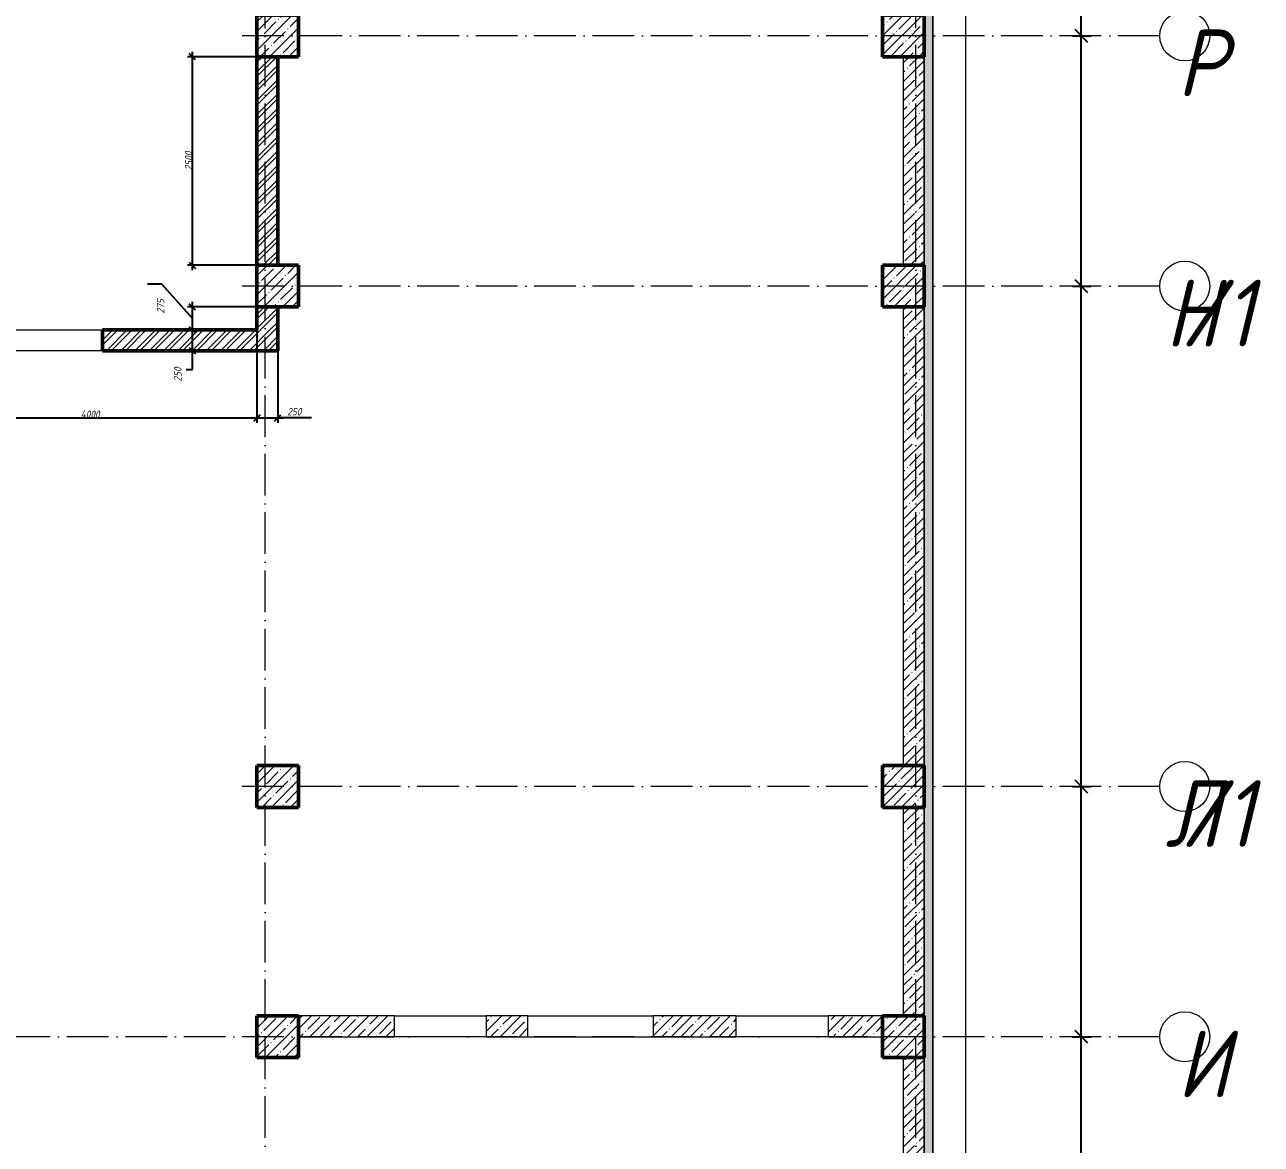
# Model space of a CAD drawing. Header units: millimetres. Extents: x -356862 to 418287, y 0 to 839748.
# Drawn here: x -260285 to -245459, y 474058 to 487481 of the extents above; entities that cross this region are included whole.
import ezdxf

# ---------------------------------------------------------------- set-up
doc = ezdxf.new("R2010")
doc.units = ezdxf.units.MM
doc.linetypes.add('50_200_ШТРИХ_1Т_ш5_п1_п1_', pattern=[700, 500, -100, 0, -100])
for name, color, linetype, lineweight in [('A-____-____-DIMS', 7, 'Continuous', 9), ('A-DOOR-____-OTLN', 7, 'Continuous', 9), ('A-FLOR-____-OTLN', 7, 'Continuous', 9), ('A-WALL-____-MCUT', 7, 'Continuous', 13), ('A-WALL-____-MCUT-1', 7, 'Continuous', 9), ('A-WALL-____-MCUT-2', 7, 'Continuous', 50), ('A-WALL-____-MCUT-3', 7, 'Continuous', 9), ('A-WALL-____-OTLN', 7, 'Continuous', 9), ('A-WALL-____-PATT-1', 7, 'Continuous', 9), ('A-WALL-FNSH-MCUT-1', 7, 'Continuous', 9), ('S-COLS-____-MCUT', 7, 'Continuous', 50), ('S-COLS-____-OTLN', 7, 'Continuous', 9), ('S-GRID-____-IDEN', 7, 'Continuous', 9), ('S-GRID-____-OTLN-1', 7, '50_200_ШТРИХ_1Т_ш5_п1_п1_', 9)]:
    doc.layers.add(name, color=color, linetype=linetype, lineweight=lineweight)
for name, color, linetype, lineweight, true_color in [('A-DOOR-____-OTLN-1', 7, 'Continuous', 9, 0xffffff), ('A-WALL-____-OTLN-1', 7, 'Continuous', 9, 0x800000), ('A-WALL-____-PATT-2', 7, 'Continuous', 9, 0x787878)]:
    doc.layers.add(name, color=color, linetype=linetype, lineweight=lineweight, true_color=true_color)
doc.styles.add('ISOCPEUR_I', font='isocpeui.ttf', dxfattribs={"width": 0.9, "height": 2.5})
doc.styles.add('ISOCPEUR_I_7', font='isocpeui.ttf', dxfattribs={"width": 0.9, "height": 90})
doc.dimstyles.new('ISO-1_8_0_9К_СРЕДНИЙ_Кладочные', dxfattribs={"dimscale": 304.8, "dimtxt": 89.638306, "dimasz": 0.246063, "dimexe": 0.19685, "dimexo": 0, "dimgap": 0, "dimtad": 1, "dimdec": 3, "dimrnd": 0.001, "dimdsep": 46, "dimtxsty": 'ISOCPEUR_I_7', "dimblk1": 'OBLIQUE', "dimblk2": 'OBLIQUE', "dimsah": 1, "dimcen": 0.09, "dimdle": 0.19685, "dimazin": 0, "dimtfac": 1, "dimtdec": 4, "dimtix": 1, "dimtmove": 2, "dimatfit": 3, "dimfxl": 1, "dimtvp": 1, "dimtolj": 1, "dimtzin": 0, "dimarcsym": 2})
doc.dimstyles.new('ISO-1_8_0_9К_СРЕДНИЙ_Кладочные_2', dxfattribs={"dimscale": 304.8, "dimtxt": 89.638306, "dimasz": 0.246063, "dimexe": 0.19685, "dimexo": 0, "dimgap": 0, "dimtad": 1, "dimdec": 3, "dimrnd": 0.001, "dimdsep": 46, "dimtxsty": 'ISOCPEUR_I_7', "dimblk1": 'OBLIQUE', "dimblk2": 'OBLIQUE', "dimsah": 1, "dimcen": 0.09, "dimdle": 0.19685, "dimazin": 0, "dimtfac": 1, "dimtdec": 4, "dimtix": 1, "dimtmove": 1, "dimatfit": 3, "dimfxl": 1, "dimtvp": 1, "dimtolj": 1, "dimtzin": 0, "dimarcsym": 2})
doc.dimstyles.new('ISO-2_5_0_9К_БОЛЬШОЙ_ОСИ', dxfattribs={"dimscale": 304.8, "dimtxt": 248.995294, "dimasz": 0.492126, "dimexe": 0.393701, "dimexo": 0, "dimgap": 0, "dimtad": 1, "dimdec": 0, "dimzin": 0, "dimdsep": 46, "dimtxsty": 'ISOCPEUR_I', "dimblk1": 'OBLIQUE', "dimblk2": 'OBLIQUE', "dimsah": 1, "dimcen": 0.09, "dimdle": 0.393701, "dimazin": 0, "dimtfac": 1, "dimtdec": 4, "dimtix": 1, "dimtmove": 0, "dimatfit": 3, "dimfxl": 1, "dimtvp": 1, "dimtolj": 1, "dimtzin": 0, "dimarcsym": 2})
pattern_1 = [(45, (-350751.34, 459015.94), (-85.53659, 85.53659), []), (45, (-350694.32, 459015.94), (-85.53659, 85.53659), [])]
pattern_2 = [(45, (-350751.34, 459015.94), (-114.04925, 114.04925), []), (45, (-350637.3, 459015.94), (-114.04925, 114.04925), [201.612, -40.322, 3.353, -36.97])]

# ---------------------------------------------------------------- blocks, each defined once
blk = doc.blocks.new('BSC_Колонна _Прямоугольная - 500х500-V30-АР1_Кладочный план подвала в осях 1-64_А-ГГ')
at = {"layer": 'S-COLS-____-OTLN'}
h = blk.add_hatch(dxfattribs=at)
h.set_pattern_fill('FP_41', color=256, style=0, pattern_type=2)
h.set_pattern_definition([(45, (-101000, -16331.04), (-114.04925, 114.04925), []), (45, (-100885.95, -16331.04), (-114.04925, 114.04925), [201.613, -40.323, 3.353, -36.97])])
h.paths.add_polyline_path([(-250, -250), (250, -250), (250, 250), (-250, 250)], flags=0)
at = {"layer": 'S-COLS-____-MCUT'}
for p, q in [((250, 250), (-250, 250)), ((-250, 250), (-250, -250)), ((250, -250), (250, 250)), ((-250, -250), (250, -250))]:
    blk.add_line(p, q, dxfattribs=at)
blk = doc.blocks.new('BSC_Колонна _Прямоугольная - 500х500-V31-АР1_Кладочный план подвала в осях 1-64_А-ГГ')
at = {"layer": 'S-COLS-____-OTLN'}
h = blk.add_hatch(dxfattribs=at)
h.set_pattern_fill('FP_42', color=256, style=0, pattern_type=2)
h.set_pattern_definition([(45, (-93500, -16331.04), (-114.04925, 114.04925), []), (45, (-93385.95, -16331.04), (-114.04925, 114.04925), [201.613, -40.323, 3.353, -36.97])])
h.paths.add_polyline_path([(-250, -250), (250, -250), (250, 250), (-250, 250)], flags=0)
at = {"layer": 'S-COLS-____-MCUT'}
for p, q in [((250, 250), (-250, 250)), ((-250, 250), (-250, -250)), ((250, -250), (250, 250)), ((-250, -250), (250, -250))]:
    blk.add_line(p, q, dxfattribs=at)
blk = doc.blocks.new('BSC_Колонна _Прямоугольная - 500х500-V32-АР1_Кладочный план подвала в осях 1-64_А-ГГ')
at = {"layer": 'S-COLS-____-OTLN'}
h = blk.add_hatch(dxfattribs=at)
h.set_pattern_fill('FP_43', color=256, style=0, pattern_type=2)
h.set_pattern_definition([(45, (-101000, -25331.04), (-114.04925, 114.04925), []), (45, (-100885.95, -25331.04), (-114.04925, 114.04925), [201.613, -40.323, 3.353, -36.97])])
h.paths.add_polyline_path([(-250, -250), (250, -250), (250, 250), (-250, 250)], flags=0)
at = {"layer": 'S-COLS-____-MCUT'}
for p, q in [((250, 250), (-250, 250)), ((-250, 250), (-250, -250)), ((250, -250), (250, 250)), ((-250, -250), (250, -250))]:
    blk.add_line(p, q, dxfattribs=at)
blk = doc.blocks.new('BSC_Колонна _Прямоугольная - 500х500-V33-АР1_Кладочный план подвала в осях 1-64_А-ГГ')
at = {"layer": 'S-COLS-____-OTLN'}
h = blk.add_hatch(dxfattribs=at)
h.set_pattern_fill('FP_44', color=256, style=0, pattern_type=2)
h.set_pattern_definition([(45, (-93500, -25331.04), (-114.04925, 114.04925), []), (45, (-93385.95, -25331.04), (-114.04925, 114.04925), [201.613, -40.323, 3.353, -36.97])])
h.paths.add_polyline_path([(-250, -250), (250, -250), (250, 250), (-250, 250)], flags=0)
at = {"layer": 'S-COLS-____-MCUT'}
for p, q in [((250, 250), (-250, 250)), ((-250, 250), (-250, -250)), ((250, -250), (250, 250)), ((-250, -250), (250, -250))]:
    blk.add_line(p, q, dxfattribs=at)
blk = doc.blocks.new('BSC_Колонна _Прямоугольная - 500х500-V38-АР1_Кладочный план подвала в осях 1-64_А-ГГ')
at = {"layer": 'S-COLS-____-OTLN'}
h = blk.add_hatch(dxfattribs=at)
h.set_pattern_fill('FP_49', color=256, style=0, pattern_type=2)
h.set_pattern_definition([(45, (-101000, -19331.04), (-114.04925, 114.04925), []), (45, (-100885.95, -19331.04), (-114.04925, 114.04925), [201.613, -40.323, 3.353, -36.97])])
h.paths.add_polyline_path([(-250, -250), (250, -250), (250, 250), (-250, 250)], flags=0)
at = {"layer": 'S-COLS-____-MCUT'}
for p, q in [((250, 250), (-250, 250)), ((-250, 250), (-250, -250)), ((250, -250), (250, 250)), ((-250, -250), (250, -250))]:
    blk.add_line(p, q, dxfattribs=at)
blk = doc.blocks.new('BSC_Колонна _Прямоугольная - 500х500-V39-АР1_Кладочный план подвала в осях 1-64_А-ГГ')
at = {"layer": 'S-COLS-____-OTLN'}
h = blk.add_hatch(dxfattribs=at)
h.set_pattern_fill('FP_50', color=256, style=0, pattern_type=2)
h.set_pattern_definition([(45, (-93500, -19331.04), (-114.04925, 114.04925), []), (45, (-93385.95, -19331.04), (-114.04925, 114.04925), [201.613, -40.323, 3.353, -36.97])])
h.paths.add_polyline_path([(-250, -250), (250, -250), (250, 250), (-250, 250)], flags=0)
at = {"layer": 'S-COLS-____-MCUT'}
for p, q in [((250, 250), (-250, 250)), ((-250, 250), (-250, -250)), ((250, -250), (250, 250)), ((-250, -250), (250, -250))]:
    blk.add_line(p, q, dxfattribs=at)
blk = doc.blocks.new('BSC_Колонна _Прямоугольная - 500х500-V40-АР1_Кладочный план подвала в осях 1-64_А-ГГ')
at = {"layer": 'S-COLS-____-OTLN'}
h = blk.add_hatch(dxfattribs=at)
h.set_pattern_fill('FP_51', color=256, style=0, pattern_type=2)
h.set_pattern_definition([(45, (-101000, -28331.04), (-114.04925, 114.04925), []), (45, (-100885.95, -28331.04), (-114.04925, 114.04925), [201.613, -40.323, 3.353, -36.97])])
h.paths.add_polyline_path([(-250, -250), (250, -250), (250, 250), (-250, 250)], flags=0)
at = {"layer": 'S-COLS-____-MCUT'}
for p, q in [((250, 250), (-250, 250)), ((-250, 250), (-250, -250)), ((250, -250), (250, 250)), ((-250, -250), (250, -250))]:
    blk.add_line(p, q, dxfattribs=at)
blk = doc.blocks.new('BSC_Колонна _Прямоугольная - 500х500-V41-АР1_Кладочный план подвала в осях 1-64_А-ГГ')
at = {"layer": 'S-COLS-____-OTLN'}
h = blk.add_hatch(dxfattribs=at)
h.set_pattern_fill('FP_52', color=256, style=0, pattern_type=2)
h.set_pattern_definition([(45, (-93500, -28331.04), (-114.04925, 114.04925), []), (45, (-93385.95, -28331.04), (-114.04925, 114.04925), [201.613, -40.323, 3.353, -36.97])])
h.paths.add_polyline_path([(-250, -250), (250, -250), (250, 250), (-250, 250)], flags=0)
at = {"layer": 'S-COLS-____-MCUT'}
for p, q in [((250, 250), (-250, 250)), ((-250, 250), (-250, -250)), ((250, -250), (250, 250)), ((-250, -250), (250, -250))]:
    blk.add_line(p, q, dxfattribs=at)
blk = doc.blocks.new('Проем_Дверь_Прямоугольный - 1500х2200h_проемы без заполнения-26839827-АР1_Кладочный план подвала в осях 1-64_А-ГГ')
at = {"layer": 'A-DOOR-____-OTLN-1'}
for p, q in [((750, 125), (-750, 125)), ((750, -125), (-750, -125))]:
    blk.add_line(p, q, dxfattribs=at)
blk = doc.blocks.new('Ось сетки - Круг_Ø6_00__ISO-2_5_0_9K_-25732049-АР1_Кладочный план подвала в осях 1-64_А-ГГ')
at = {"layer": 'S-GRID-____-IDEN'}
blk.add_circle((0, 0), 3, dxfattribs=at)
blk = doc.blocks.new('_Oblique')
at = {"color": 0, "linetype": 'ByBlock', "lineweight": -2}
blk.add_line((-0.5, -0.5), (0.5, 0.5), dxfattribs=at)
blk = doc.blocks.new('*D8135')
at = {"layer": 'A-____-____-DIMS', "color": 0, "lineweight": -2, "transparency": 16777216}
for p, q in [((-247617, 469227), (-247617, 475467)), ((-247723, 475347), (-247497, 475347)), ((-247723, 469347), (-247497, 469347))]:
    blk.add_line(p, q, dxfattribs=at)
at = {"layer": 'Defpoints', "color": 0, "transparency": 16777216}
for p in [(-247723, 475347), (-247617, 475347), (-247723, 469347)]:
    blk.add_point(p, dxfattribs=at)
at = {"layer": 'A-____-____-DIMS', "color": 0, "lineweight": -2, "transparency": 16777216, "xscale": 150, "yscale": 150, "zscale": 150}
for p, rotation in [((-247617, 475347), 90), ((-247617, 469347), 270)]:
    blk.add_blockref('_Oblique', p, dxfattribs=dict(at, rotation=rotation))
at = {"layer": 'A-____-____-DIMS', "color": 0, "transparency": 16777216, "insert": (-247618, 472347), "char_height": 2.5, "width": 758.48, "attachment_point": 5, "rotation": 90, "style": 'ISOCPEUR_I'}
blk.add_mtext('\\A1;6000', dxfattribs=at)
blk = doc.blocks.new('*D8136')
at = {"layer": 'A-____-____-DIMS', "color": 0, "lineweight": -2, "transparency": 16777216}
for p, q in [((-247617, 475227), (-247617, 478467)), ((-247723, 478347), (-247497, 478347)), ((-247723, 475347), (-247497, 475347))]:
    blk.add_line(p, q, dxfattribs=at)
at = {"layer": 'Defpoints', "color": 0, "transparency": 16777216}
for p in [(-247723, 478347), (-247617, 478347), (-247723, 475347)]:
    blk.add_point(p, dxfattribs=at)
at = {"layer": 'A-____-____-DIMS', "color": 0, "lineweight": -2, "transparency": 16777216, "xscale": 150, "yscale": 150, "zscale": 150}
for p, rotation in [((-247617, 478347), 90), ((-247617, 475347), 270)]:
    blk.add_blockref('_Oblique', p, dxfattribs=dict(at, rotation=rotation))
at = {"layer": 'A-____-____-DIMS', "color": 0, "transparency": 16777216, "insert": (-247618, 476847), "char_height": 2.5, "width": 758.48, "attachment_point": 5, "rotation": 90, "style": 'ISOCPEUR_I'}
blk.add_mtext('\\A1;3000', dxfattribs=at)
blk = doc.blocks.new('*D8137')
at = {"layer": 'A-____-____-DIMS', "color": 0, "lineweight": -2, "transparency": 16777216}
for p, q in [((-247617, 478227), (-247617, 484467)), ((-247723, 484347), (-247497, 484347)), ((-247723, 478347), (-247497, 478347))]:
    blk.add_line(p, q, dxfattribs=at)
at = {"layer": 'Defpoints', "color": 0, "transparency": 16777216}
for p in [(-247723, 484347), (-247617, 484347), (-247723, 478347)]:
    blk.add_point(p, dxfattribs=at)
at = {"layer": 'A-____-____-DIMS', "color": 0, "lineweight": -2, "transparency": 16777216, "xscale": 150, "yscale": 150, "zscale": 150}
for p, rotation in [((-247617, 484347), 90), ((-247617, 478347), 270)]:
    blk.add_blockref('_Oblique', p, dxfattribs=dict(at, rotation=rotation))
at = {"layer": 'A-____-____-DIMS', "color": 0, "transparency": 16777216, "insert": (-247618, 481347), "char_height": 2.5, "width": 758.48, "attachment_point": 5, "rotation": 90, "style": 'ISOCPEUR_I'}
blk.add_mtext('\\A1;6000', dxfattribs=at)
blk = doc.blocks.new('*D8138')
at = {"layer": 'A-____-____-DIMS', "color": 0, "lineweight": -2, "transparency": 16777216}
for p, q in [((-247723, 487347), (-247497, 487347)), ((-247617, 484227), (-247617, 487467)), ((-247723, 484347), (-247497, 484347))]:
    blk.add_line(p, q, dxfattribs=at)
at = {"layer": 'Defpoints', "color": 0, "transparency": 16777216}
for p in [(-247723, 487347), (-247617, 487347), (-247723, 484347)]:
    blk.add_point(p, dxfattribs=at)
at = {"layer": 'A-____-____-DIMS', "color": 0, "lineweight": -2, "transparency": 16777216, "xscale": 150, "yscale": 150, "zscale": 150}
for p, rotation in [((-247617, 487347), 90), ((-247617, 484347), 270)]:
    blk.add_blockref('_Oblique', p, dxfattribs=dict(at, rotation=rotation))
at = {"layer": 'A-____-____-DIMS', "color": 0, "transparency": 16777216, "insert": (-247618, 485847), "char_height": 2.5, "width": 758.48, "attachment_point": 5, "rotation": 90, "style": 'ISOCPEUR_I'}
blk.add_mtext('\\A1;3000', dxfattribs=at)
blk = doc.blocks.new('*D8139')
at = {"layer": 'A-____-____-DIMS', "color": 0, "lineweight": -2, "transparency": 16777216}
for p, q in [((-247617, 487227), (-247617, 493467)), ((-247723, 493347), (-247497, 493347)), ((-247723, 487347), (-247497, 487347))]:
    blk.add_line(p, q, dxfattribs=at)
at = {"layer": 'Defpoints', "color": 0, "transparency": 16777216}
for p in [(-247723, 493347), (-247617, 493347), (-247723, 487347)]:
    blk.add_point(p, dxfattribs=at)
at = {"layer": 'A-____-____-DIMS', "color": 0, "lineweight": -2, "transparency": 16777216, "xscale": 150, "yscale": 150, "zscale": 150}
for p, rotation in [((-247617, 493347), 90), ((-247617, 487347), 270)]:
    blk.add_blockref('_Oblique', p, dxfattribs=dict(at, rotation=rotation))
at = {"layer": 'A-____-____-DIMS', "color": 0, "transparency": 16777216, "insert": (-247618, 490347), "char_height": 2.5, "width": 758.48, "attachment_point": 5, "rotation": 90, "style": 'ISOCPEUR_I'}
blk.add_mtext('\\A1;6000', dxfattribs=at)
blk = doc.blocks.new('*D8181')
at = {"layer": 'A-____-____-DIMS', "color": 0, "lineweight": -2, "transparency": 16777216}
for p, q in [((-257501, 487097), (-258334, 487097)), ((-258274, 484537), (-258274, 487157)), ((-257501, 484597), (-258334, 484597))]:
    blk.add_line(p, q, dxfattribs=at)
at = {"layer": 'Defpoints', "color": 0, "transparency": 16777216}
for p in [(-258274, 487097), (-257501, 487097), (-257501, 484597)]:
    blk.add_point(p, dxfattribs=at)
at = {"layer": 'A-____-____-DIMS', "color": 0, "lineweight": -2, "transparency": 16777216, "xscale": 75, "yscale": 75, "zscale": 75}
for p, rotation in [((-258274, 487097), 90), ((-258274, 484597), 270)]:
    blk.add_blockref('_Oblique', p, dxfattribs=dict(at, rotation=rotation))
at = {"layer": 'A-____-____-DIMS', "color": 0, "transparency": 16777216, "insert": (-258319, 485847), "char_height": 90, "width": 546.1, "attachment_point": 5, "rotation": 90, "style": 'ISOCPEUR_I_7'}
blk.add_mtext('\\A1;2500', dxfattribs=at)
blk = doc.blocks.new('*D8182')
at = {"layer": 'A-____-____-DIMS', "color": 0, "lineweight": -2, "transparency": 16777216}
for p, q in [((-258380, 483822), (-258214, 483822)), ((-258274, 483512), (-258274, 483882)), ((-258380, 483572), (-258214, 483572)), ((-258274, 483346), (-258274, 483572)), ((-258349, 483346), (-258274, 483346))]:
    blk.add_line(p, q, dxfattribs=at)
at = {"layer": 'Defpoints', "color": 0, "transparency": 16777216}
for p in [(-258380, 483822), (-258274, 483822), (-258380, 483572)]:
    blk.add_point(p, dxfattribs=at)
at = {"layer": 'A-____-____-DIMS', "color": 0, "lineweight": -2, "transparency": 16777216, "xscale": 75, "yscale": 75, "zscale": 75}
for p, rotation in [((-258274, 483822), 90), ((-258274, 483572), 270)]:
    blk.add_blockref('_Oblique', p, dxfattribs=dict(at, rotation=rotation))
at = {"layer": 'A-____-____-DIMS', "color": 0, "transparency": 16777216, "insert": (-258495, 483202), "char_height": 90, "width": 409.58, "attachment_point": 1, "rotation": 90, "line_spacing_factor": 1.149209, "style": 'ISOCPEUR_I_7'}
blk.add_mtext('\\A1;250', dxfattribs=at)
blk = doc.blocks.new('*D8183')
at = {"layer": 'A-____-____-DIMS', "color": 0, "lineweight": -2, "transparency": 16777216}
for p, q in [((-258641, 484369), (-258815, 484369)), ((-258274, 483959), (-258641, 484369)), ((-257501, 484097), (-258334, 484097)), ((-258274, 483762), (-258274, 484157)), ((-258380, 483822), (-258214, 483822))]:
    blk.add_line(p, q, dxfattribs=at)
at = {"layer": 'Defpoints', "color": 0, "transparency": 16777216}
for p in [(-258274, 484097), (-257501, 484097), (-258380, 483822)]:
    blk.add_point(p, dxfattribs=at)
at = {"layer": 'A-____-____-DIMS', "color": 0, "lineweight": -2, "transparency": 16777216, "xscale": 75, "yscale": 75, "zscale": 75}
for p, rotation in [((-258274, 484097), 90), ((-258274, 483822), 270)]:
    blk.add_blockref('_Oblique', p, dxfattribs=dict(at, rotation=rotation))
at = {"layer": 'A-____-____-DIMS', "color": 0, "transparency": 16777216, "insert": (-258701, 484019), "char_height": 90, "width": 409.58, "attachment_point": 1, "rotation": 90, "line_spacing_factor": 1.149209, "style": 'ISOCPEUR_I_7'}
blk.add_mtext('\\A1;275', dxfattribs=at)
blk = doc.blocks.new('*D8186')
at = {"layer": 'A-____-____-DIMS', "color": 0, "lineweight": -2, "transparency": 16777216}
for p, q in [((-257501, 483822), (-257501, 482706)), ((-261501, 483572), (-261501, 482706)), ((-261561, 482766), (-257441, 482766))]:
    blk.add_line(p, q, dxfattribs=at)
at = {"layer": 'Defpoints', "color": 0, "transparency": 16777216}
for p in [(-257501, 483822), (-261501, 483572), (-257501, 482766)]:
    blk.add_point(p, dxfattribs=at)
at = {"layer": 'A-____-____-DIMS', "color": 0, "lineweight": -2, "transparency": 16777216, "xscale": 75, "yscale": 75, "zscale": 75, "rotation": 180}
blk.add_blockref('_Oblique', (-261501, 482766), dxfattribs=at)
at = {"layer": 'A-____-____-DIMS', "color": 0, "lineweight": -2, "transparency": 16777216, "xscale": 75, "yscale": 75, "zscale": 75}
blk.add_blockref('_Oblique', (-257501, 482766), dxfattribs=at)
at = {"layer": 'A-____-____-DIMS', "color": 0, "transparency": 16777216, "insert": (-259501, 482811), "char_height": 90, "width": 562.65, "attachment_point": 5, "style": 'ISOCPEUR_I_7'}
blk.add_mtext('\\A1;4000', dxfattribs=at)
blk = doc.blocks.new('*D8187')
at = {"layer": 'A-____-____-DIMS', "color": 0, "lineweight": -2, "transparency": 16777216}
for p, q in [((-257501, 483822), (-257501, 482706)), ((-257251, 483572), (-257251, 482706)), ((-257561, 482766), (-257191, 482766)), ((-256847, 482766), (-257251, 482766))]:
    blk.add_line(p, q, dxfattribs=at)
at = {"layer": 'Defpoints', "color": 0, "transparency": 16777216}
for p in [(-257501, 483822), (-257251, 483572), (-257251, 482766)]:
    blk.add_point(p, dxfattribs=at)
at = {"layer": 'A-____-____-DIMS', "color": 0, "lineweight": -2, "transparency": 16777216, "xscale": 75, "yscale": 75, "zscale": 75, "rotation": 180}
blk.add_blockref('_Oblique', (-257501, 482766), dxfattribs=at)
at = {"layer": 'A-____-____-DIMS', "color": 0, "lineweight": -2, "transparency": 16777216, "xscale": 75, "yscale": 75, "zscale": 75}
blk.add_blockref('_Oblique', (-257251, 482766), dxfattribs=at)
at = {"layer": 'A-____-____-DIMS', "color": 0, "transparency": 16777216, "insert": (-257138, 482886), "char_height": 90, "width": 409.58, "attachment_point": 1, "line_spacing_factor": 1.149209, "style": 'ISOCPEUR_I_7'}
blk.add_mtext('\\A1;250', dxfattribs=at)

msp = doc.modelspace()

# ---------------------------------------------------------------- hatches: boundary and pattern name
at = {"layer": 'A-WALL-____-PATT-1'}
h = msp.add_hatch(dxfattribs=at)
h.set_pattern_fill('FP_91', color=256, style=0, pattern_type=2)
h.set_pattern_definition([(0, (-350751.34, 459015.94), (120.968, 69.841), [80.645, -161.29]), (120, (-350751.34, 459015.94), (-120.96808, 69.84086), [80.645, -161.29]), (60, (-350751.34, 459015.94), (-8e-05, 139.68186), [0, -161.29, 80.645, 0])])
h.paths.add_polyline_path([(-249399.3432, 457094.983), (-249399.3432, 506517.1216), (-249499.3432, 506517.1216), (-249499.3432, 457094.983)], flags=0)
h = msp.add_hatch(dxfattribs=at)
h.set_pattern_fill('FP_1', color=256, style=0, pattern_type=2)
h.set_pattern_definition(pattern_2)
h.paths.add_polyline_path([(-249501.3432, 484596.983), (-249501.3432, 487096.983), (-249751.3432, 487096.983), (-249751.3432, 484596.983)], flags=0)
h = msp.add_hatch(dxfattribs=at)
h.set_pattern_fill('FP_1', color=256, style=0, pattern_type=2)
h.set_pattern_definition(pattern_2)
h.paths.add_polyline_path([(-249501.3432, 478596.983), (-249501.3432, 484096.983), (-249751.3432, 484096.983), (-249751.3432, 478596.983)], flags=0)
h = msp.add_hatch(dxfattribs=at)
h.set_pattern_fill('FP_1', color=256, style=0, pattern_type=2)
h.set_pattern_definition(pattern_2)
h.paths.add_polyline_path([(-249501.3432, 475596.983), (-249501.3432, 478096.983), (-249751.3432, 478096.983), (-249751.3432, 475596.983)], flags=0)
h = msp.add_hatch(dxfattribs=at)
h.set_pattern_fill('FP_1', color=256, style=0, pattern_type=2)
h.set_pattern_definition(pattern_2)
h.paths.add_polyline_path([(-250653.6489, 475346.983), (-250001.3432, 475346.983), (-250001.3432, 475596.983), (-250653.6489, 475596.983)], flags=0)
h.paths.add_polyline_path([(-252751.3432, 475346.983), (-251753.6489, 475346.983), (-251753.6489, 475596.983), (-252751.3432, 475596.983)], flags=0)
h.paths.add_polyline_path([(-254752.2737, 475346.983), (-254251.3432, 475346.983), (-254251.3432, 475596.983), (-254752.2737, 475596.983)], flags=0)
h.paths.add_polyline_path([(-257001.3432, 475346.983), (-255852.2737, 475346.983), (-255852.2737, 475596.983), (-257001.3432, 475596.983)], flags=0)
h = msp.add_hatch(dxfattribs=at)
h.set_pattern_fill('FP_1', color=256, style=0, pattern_type=2)
h.set_pattern_definition(pattern_2)
h.paths.add_polyline_path([(-249501.3432, 469596.983), (-249501.3432, 475096.983), (-249751.3432, 475096.983), (-249751.3432, 469596.983)], flags=0)
at = {"layer": 'A-WALL-____-PATT-2'}
h = msp.add_hatch(dxfattribs=at)
h.set_pattern_fill('FP_5', color=256, style=0, pattern_type=2)
h.set_pattern_definition(pattern_1)
h.paths.add_polyline_path([(-257251.3432, 484596.983), (-257251.3432, 487096.983), (-257501.3432, 487096.983), (-257501.3432, 484596.983)], flags=0)
h = msp.add_hatch(dxfattribs=at)
h.set_pattern_fill('FP_5', color=256, style=0, pattern_type=2)
h.set_pattern_definition(pattern_1)
h.paths.add_polyline_path([(-257251.3432, 483821.983), (-257251.3432, 484096.983), (-257501.3432, 484096.983), (-257501.3432, 483821.983)], flags=0)
h = msp.add_hatch(dxfattribs=at)
h.set_pattern_fill('FP_5', color=256, style=0, pattern_type=2)
h.set_pattern_definition(pattern_1)
h.paths.add_polyline_path([(-257251.3432, 483571.983), (-257251.3432, 483821.983), (-259351.3432, 483821.983), (-259351.3432, 483571.983), (-258856.5433, 483571.983)], flags=0)
h.paths.add_polyline_path([(-260551.3432, 483571.983), (-260551.3432, 483821.983), (-261501.3432, 483821.983), (-261501.3432, 483571.983)], flags=0)

# ---------------------------------------------------------------- linework, layer by layer
at = {"layer": 'A-FLOR-____-OTLN'}
msp.add_line((-249001.3432, 456596.983), (-249001.3432, 505796.983), dxfattribs=at)
at = {"layer": 'A-WALL-____-MCUT'}
for p, q in [((-249399.3432, 506517.1216), (-249399.3432, 456994.983)), ((-249391.3432, 456986.983), (-249391.3432, 506517.1216))]:
    msp.add_line(p, q, dxfattribs=at)
at = {"layer": 'A-WALL-____-MCUT-1'}
for p, q in [((-249751.3432, 487096.983), (-249751.3432, 484596.983)), ((-249501.3432, 484596.983), (-249501.3432, 487096.983)), ((-249751.3432, 484096.983), (-249751.3432, 478596.983)), ((-249501.3432, 478596.983), (-249501.3432, 484096.983)), ((-249751.3432, 478096.983), (-249751.3432, 475596.983)), ((-249501.3432, 475596.983), (-249501.3432, 478096.983)), ((-255852.2737, 475596.983), (-257001.3432, 475596.983)), ((-255852.2737, 475346.983), (-255852.2737, 475596.983)), ((-254251.3432, 475596.983), (-254752.2737, 475596.983)), ((-254752.2737, 475596.983), (-254752.2737, 475346.983)), ((-254251.3432, 475346.983), (-254251.3432, 475596.983)), ((-251753.6489, 475596.983), (-252751.3432, 475596.983)), ((-252751.3432, 475596.983), (-252751.3432, 475346.983)), ((-251753.6489, 475346.983), (-251753.6489, 475596.983)), ((-250001.3432, 475596.983), (-250653.6489, 475596.983)), ((-250653.6489, 475596.983), (-250653.6489, 475346.983)), ((-257001.3432, 475346.983), (-255852.2737, 475346.983)), ((-254752.2737, 475346.983), (-254251.3432, 475346.983)), ((-252751.3432, 475346.983), (-251753.6489, 475346.983)), ((-250653.6489, 475346.983), (-250001.3432, 475346.983)), ((-249751.3432, 475096.983), (-249751.3432, 469596.983)), ((-249501.3432, 469596.983), (-249501.3432, 475096.983))]:
    msp.add_line(p, q, dxfattribs=at)
at = {"layer": 'A-WALL-____-MCUT-2'}
for p, q in [((-257501.3432, 487096.983), (-257501.3432, 484596.983)), ((-257251.3432, 484596.983), (-257251.3432, 487096.983)), ((-257501.3432, 484096.983), (-257501.3432, 483821.983)), ((-257251.3432, 483571.983), (-257251.3432, 484096.983)), ((-257501.3432, 483821.983), (-259351.3432, 483821.983)), ((-259351.3432, 483821.983), (-259351.3432, 483571.983)), ((-259351.3432, 483571.983), (-257251.3432, 483571.983))]:
    msp.add_line(p, q, dxfattribs=at)
at = {"layer": 'A-WALL-____-MCUT-3'}
msp.add_line((-249499.3432, 506517.1216), (-249499.3432, 457094.983), dxfattribs=at)
at = {"layer": 'A-WALL-____-OTLN'}
for p, q in [((-255852.2737, 475596.983), (-254752.2737, 475596.983)), ((-251753.6489, 475596.983), (-250653.6489, 475596.983)), ((-254752.2737, 475346.983), (-255852.2737, 475346.983)), ((-250653.6489, 475346.983), (-251753.6489, 475346.983))]:
    msp.add_line(p, q, dxfattribs=at)
at = {"layer": 'A-WALL-____-OTLN-1'}
for p, q in [((-260551.3432, 483821.983), (-259351.3432, 483821.983)), ((-259351.3432, 483571.983), (-260551.3432, 483571.983))]:
    msp.add_line(p, q, dxfattribs=at)
at = {"layer": 'A-WALL-FNSH-MCUT-1'}
for p, q in [((-249501.3432, 487096.983), (-249501.3432, 484596.983)), ((-249501.3432, 484096.983), (-249501.3432, 478596.983)), ((-249501.3432, 478096.983), (-249501.3432, 475596.983)), ((-249501.3432, 475096.983), (-249501.3432, 469596.983))]:
    msp.add_line(p, q, dxfattribs=at)
at = {"layer": 'S-GRID-____-OTLN-1'}
for p, q in [((-257401.3432, 454533.3346), (-257401.3432, 508896.9006)), ((-249601.3432, 454533.3346), (-249601.3432, 508896.9006)), ((-246676.9366, 487346.983), (-257730.0789, 487346.983)), ((-246676.9366, 484346.983), (-257730.0789, 484346.983)), ((-246676.9366, 478346.983), (-257730.0789, 478346.983)), ((-246676.9366, 475346.983), (-283424.5728, 475346.983))]:
    msp.add_line(p, q, dxfattribs=at)

# ---------------------------------------------------------------- block references
at = {"layer": 'A-DOOR-____-OTLN', "rotation": 180}
msp.add_blockref('Проем_Дверь_Прямоугольный - 1500х2200h_проемы без заполнения-26839827-АР1_Кладочный план подвала в осях 1-64_А-ГГ', (-253501.3432, 475471.983), dxfattribs=at)
at = {"layer": 'S-COLS-____-OTLN'}
for name, p in [('BSC_Колонна _Прямоугольная - 500х500-V41-АР1_Кладочный план подвала в осях 1-64_А-ГГ', (-257251.3432, 487346.983)), ('BSC_Колонна _Прямоугольная - 500х500-V40-АР1_Кладочный план подвала в осях 1-64_А-ГГ', (-249751.3432, 487346.983)), ('BSC_Колонна _Прямоугольная - 500х500-V33-АР1_Кладочный план подвала в осях 1-64_А-ГГ', (-257251.3432, 484346.983)), ('BSC_Колонна _Прямоугольная - 500х500-V32-АР1_Кладочный план подвала в осях 1-64_А-ГГ', (-249751.3432, 484346.983)), ('BSC_Колонна _Прямоугольная - 500х500-V39-АР1_Кладочный план подвала в осях 1-64_А-ГГ', (-257251.3432, 478346.983)), ('BSC_Колонна _Прямоугольная - 500х500-V38-АР1_Кладочный план подвала в осях 1-64_А-ГГ', (-249751.3432, 478346.983)), ('BSC_Колонна _Прямоугольная - 500х500-V31-АР1_Кладочный план подвала в осях 1-64_А-ГГ', (-257251.3432, 475346.983)), ('BSC_Колонна _Прямоугольная - 500х500-V30-АР1_Кладочный план подвала в осях 1-64_А-ГГ', (-249751.3432, 475346.983))]:
    msp.add_blockref(name, p, dxfattribs=at)
at = {"layer": 'S-GRID-____-IDEN', "xscale": 99.99999999999993, "yscale": 99.99999999999993, "zscale": 99.99999999999993}
for p, rotation in [((-246376.9366, 487346.983), 89.9999999999998), ((-246376.9366, 484346.983), 89.9999999999998), ((-246376.9366, 478346.983), 89.99999999999982), ((-246376.9366, 475346.983), 89.99999999999982)]:
    msp.add_blockref('Ось сетки - Круг_Ø6_00__ISO-2_5_0_9K_-25732049-АР1_Кладочный план подвала в осях 1-64_А-ГГ', p, dxfattribs=dict(at, rotation=rotation))

# ---------------------------------------------------------------- texts
at = {"layer": 'S-GRID-____-IDEN', "char_height": 800, "attachment_point": 1, "style": 'ISOCPEUR_I'}
for s, insert, width in [('\\fISOCPEUR|b0|i1|c204|p34|;\\W.9;Р', (-246469.7571, 487423.0588), 223.670812), ('\\fISOCPEUR|b0|i1|c204|p34|;\\W.9;Н', (-246612.4071, 484423.0588), 223.670812), ('/1', (-246427.8602, 484423.0588), 346.329), ('\\fISOCPEUR|b0|i1|c204|p34|;\\W.9;Л', (-246612.4071, 478423.0588), 223.670812), ('/1', (-246427.8602, 478423.0588), 346.329), ('\\fISOCPEUR|b0|i1|c204|p34|;\\W.9;И', (-246469.7571, 475423.0588), 223.670812)]:
    msp.add_mtext(s, dxfattribs=dict(at, insert=insert, width=width))

# ---------------------------------------------------------------- dimensions: what is measured, and where the dimension line sits
at = {"layer": 'A-____-____-DIMS'}
for base, p1, p2, dimstyle, override, picture, middle in [((-247617.1018, 493346.983), (-247723.1678, 487346.983), (-247723.1678, 493346.983), 'ISO-2_5_0_9К_БОЛЬШОЙ_ОСИ', {"dimtxt": 400, "dimpost": '<>', "dimfxl": 6000}, '*D8139', (-247618.3518, 490346.983)), ((-247617.1018, 487346.983), (-247723.1678, 484346.983), (-247723.1678, 487346.983), 'ISO-2_5_0_9К_БОЛЬШОЙ_ОСИ', {"dimtxt": 400, "dimpost": '<>', "dimfxl": 3000}, '*D8138', (-247618.3518, 485846.983)), ((-258274.3421, 487096.983), (-257501.3432, 484596.983), (-257501.3432, 487096.983), 'ISO-1_8_0_9К_СРЕДНИЙ_Кладочные', {"dimtxt": 400, "dimpost": '<>', "dimfxl": 2500}, '*D8181', (-258319.3421, 485846.983)), ((-247617.1018, 484346.983), (-247723.1678, 478346.983), (-247723.1678, 484346.983), 'ISO-2_5_0_9К_БОЛЬШОЙ_ОСИ', {"dimtxt": 400, "dimpost": '<>', "dimfxl": 6000}, '*D8137', (-247618.3518, 481346.983)), ((-247617.1018, 478346.983), (-247723.1678, 475346.983), (-247723.1678, 478346.983), 'ISO-2_5_0_9К_БОЛЬШОЙ_ОСИ', {"dimtxt": 400, "dimpost": '<>', "dimfxl": 3000}, '*D8136', (-247618.3518, 476846.983)), ((-247617.1018, 475346.983), (-247723.1678, 469346.983), (-247723.1678, 475346.983), 'ISO-2_5_0_9К_БОЛЬШОЙ_ОСИ', {"dimtxt": 400, "dimpost": '<>', "dimfxl": 6000}, '*D8135', (-247618.3518, 472346.983))]:
    dim = msp.add_linear_dim(base=base, p1=p1, p2=p2, angle=90, dimstyle=dimstyle, override=override, dxfattribs=at)
    dim.commit()
    dim.dimension.update_dxf_attribs({"geometry": picture, "text_midpoint": middle})
for base, p1, p2, override, picture, middle in [((-258274.3421, 484096.983), (-258380.4081, 483821.983), (-257501.3432, 484096.983), {"dimtxt": 400, "dimpost": '<>', "dimfxl": 921.075518}, '*D8183', (-258640.5579, 484368.717)), ((-258274.3421, 483821.983), (-258380.4081, 483571.983), (-258380.4081, 483821.983), {"dimtxt": 400, "dimpost": '<>', "dimfxl": 250}, '*D8182', (-258389.5042, 483346.3367))]:
    dim = msp.add_linear_dim(base=base, p1=p1, p2=p2, angle=90, dimstyle='ISO-1_8_0_9К_СРЕДНИЙ_Кладочные_2', override=override, dxfattribs=at)
    dim.commit()
    dim.dimension.update_dxf_attribs({"geometry": picture, "text_midpoint": middle, "dimtype": 160, "text_rotation": 90})
dim = msp.add_linear_dim(base=(-257501.3432, 482766.4173), p1=(-261501.3432, 483571.983), p2=(-257501.3432, 483821.983), dimstyle='ISO-1_8_0_9К_СРЕДНИЙ_Кладочные', override={"dimtxt": 400, "dimpost": '<>', "dimfxl": 4007.804885}, dxfattribs=at)
dim.commit()
dim.dimension.update_dxf_attribs({"geometry": '*D8186', "text_midpoint": (-259501.3432, 482811.4173)})
dim = msp.add_linear_dim(base=(-257251.3432, 482766.4173), p1=(-257501.3432, 483821.983), p2=(-257251.3432, 483571.983), dimstyle='ISO-1_8_0_9К_СРЕДНИЙ_Кладочные_2', override={"dimtxt": 400, "dimpost": '<>', "dimfxl": 353.553391}, dxfattribs=at)
dim.commit()
dim.dimension.update_dxf_attribs({"geometry": '*D8187', "text_midpoint": (-256933.1891, 482881.5793), "dimtype": 160})

doc.saveas('drawing.dxf')
